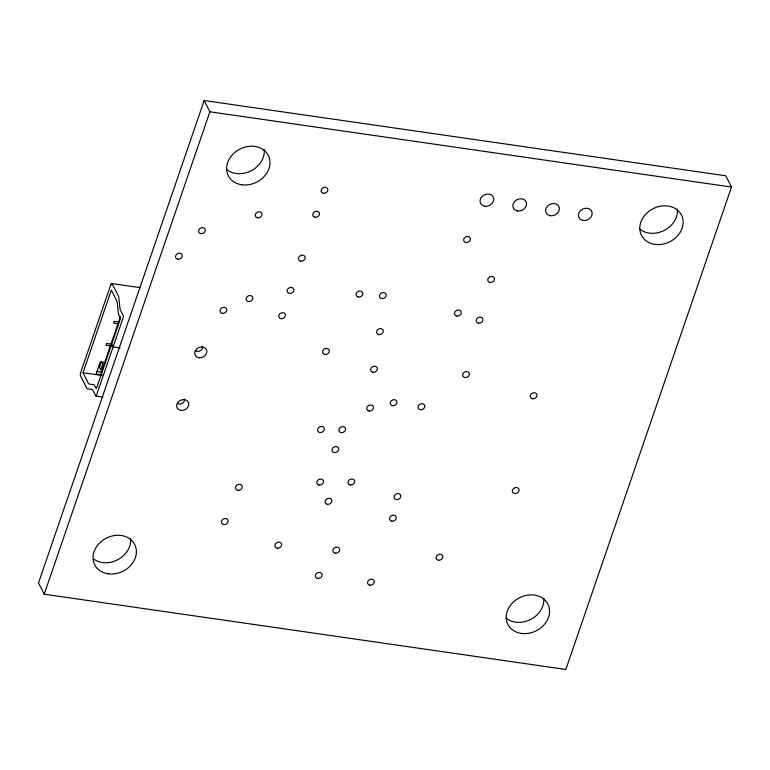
<?xml version="1.0" encoding="UTF-8"?>
<svg xmlns="http://www.w3.org/2000/svg" width="770" height="770" viewBox="0 0 770 770"><rect width="100%" height="100%" fill="white"/><g stroke="black" fill="none" stroke-linecap="round" stroke-linejoin="round"><path stroke-width="1.16" d="M82.987 372.728L111.352 290.136L116.713 300.695A5.669 2.069 -81.8 0 1 117.194 302.581L118.282 312.899A5.669 2.069 -81.8 0 0 118.763 314.786L120.187 317.596A1.405 0.51 -81.8 0 1 120.139 319.502L96.702 387.733A1.405 0.51 -81.8 0 1 95.932 388.224L94.508 385.414A5.669 2.069 -81.8 0 0 93.642 384.644L89.205 384.066A5.669 2.069 -81.8 0 1 88.338 383.296L82.987 372.728L101.765 375.442M120.495 316.412L101.111 372.873L102.131 374.884M204.166 100.533L38.5 582.948L44.217 594.209L565.835 669.467L731.5 187.052L725.783 175.791L204.166 100.533L209.883 111.794L44.217 594.209M209.883 111.794L731.5 187.052M111.814 283.553L140.13 287.643M118.888 322.004L114.191 321.321L113.575 323.121L118.262 323.795M111.275 344.151L106.587 343.468L105.971 345.268L111.833 346.115M120.178 347.876L113.142 346.856L111.708 344.036M104.97 362.708L100.216 362.025L96.096 373.999L100.86 374.682M97.049 371.525L101.804 372.208M95.952 396.021L102.997 397.041M103.555 362.285L105.538 363.122M264.168 149.438A22.417 18.518 -26.9 0 1 251.444 170.613A22.417 18.518 -26.9 0 1 226.582 169.429M130.563 538.5A22.417 18.518 -26.9 0 1 118.397 559.366A22.417 18.518 -26.9 0 1 93.825 559.145M543.726 598.107A22.417 18.518 -26.9 0 1 531.002 619.273A22.417 18.518 -26.9 0 1 506.14 618.098M677.331 209.045A22.417 18.518 -26.9 0 1 664.606 230.22A22.417 18.518 -26.9 0 1 639.745 229.037M202.433 346.462A4.206 3.475 -26.9 0 1 200.335 350.716A4.206 3.475 -26.9 0 1 195.465 350.61M184.348 399.139A4.206 3.475 -26.9 0 1 182.24 403.384A4.206 3.475 -26.9 0 1 177.37 403.278M110.745 284.919L80.734 372.314A2.801 1.02 -81.8 0 0 80.629 376.116L86.702 388.08A5.669 2.069 -81.8 0 0 87.559 388.85L91.996 389.428A5.669 2.069 -81.8 0 1 92.862 390.197L95.721 395.828A1.405 0.51 -81.8 0 0 96.491 395.337L123.21 317.529A1.405 0.51 -81.8 0 0 123.267 315.623L120.409 309.992A5.669 2.069 -81.8 0 1 119.927 308.106L118.83 297.797A5.669 2.069 -81.8 0 0 118.349 295.911L112.276 283.938A2.801 1.02 -81.8 0 0 110.745 284.919M101.563 361.448L99.503 367.434L100.755 369.898L102.814 363.912L101.563 361.448M241.742 184.752A22.417 18.518 -26.9 0 0 269.5 158.61A22.417 18.518 -26.9 0 0 233.714 153.442A22.417 18.518 -26.9 0 0 241.742 184.752M108.137 573.814A22.417 18.518 -26.9 0 0 135.895 547.663A22.417 18.518 -26.9 0 0 100.11 542.494A22.417 18.518 -26.9 0 0 108.137 573.814M521.3 633.421A22.417 18.518 -26.9 0 0 549.058 607.27A22.417 18.518 -26.9 0 0 513.272 602.111A22.417 18.518 -26.9 0 0 521.3 633.421M654.904 244.359A22.417 18.518 -26.9 0 0 682.663 218.218A22.417 18.518 -26.9 0 0 646.877 213.049A22.417 18.518 -26.9 0 0 654.904 244.359M180.854 410.41A6.304 5.207 -26.9 0 0 188.66 403.057A6.304 5.207 -26.9 0 0 178.592 401.613A6.304 5.207 -26.9 0 0 180.854 410.41M198.939 357.742A6.304 5.207 -26.9 0 0 206.745 350.389A6.304 5.207 -26.9 0 0 196.677 348.935A6.304 5.207 -26.9 0 0 198.939 357.742M478.526 323.15A3.504 2.897 -26.9 0 0 482.867 319.059A3.504 2.897 -26.9 0 0 477.275 318.26A3.504 2.897 -26.9 0 0 478.526 323.15M514.678 493.522A3.504 2.897 -26.9 0 0 519.019 489.431A3.504 2.897 -26.9 0 0 513.426 488.623A3.504 2.897 -26.9 0 0 514.678 493.522M532.58 398.764A3.504 2.897 -26.9 0 0 536.921 394.683A3.504 2.897 -26.9 0 0 531.329 393.874A3.504 2.897 -26.9 0 0 532.58 398.764M369.879 585.152A3.504 2.897 -26.9 0 0 374.22 581.061A3.504 2.897 -26.9 0 0 368.628 580.262A3.504 2.897 -26.9 0 0 369.879 585.152M465.994 242.492A3.504 2.897 -26.9 0 0 470.335 238.402A3.504 2.897 -26.9 0 0 464.743 237.593A3.504 2.897 -26.9 0 0 465.994 242.492M464.993 377.531A3.504 2.897 -26.9 0 0 469.325 373.45A3.504 2.897 -26.9 0 0 463.733 372.642A3.504 2.897 -26.9 0 0 464.993 377.531M319.906 432.528A3.504 2.897 -26.9 0 0 324.247 428.438A3.504 2.897 -26.9 0 0 318.655 427.629A3.504 2.897 -26.9 0 0 319.906 432.528M490.047 282.455A3.504 2.897 -26.9 0 0 494.388 278.374A3.504 2.897 -26.9 0 0 488.796 277.566A3.504 2.897 -26.9 0 0 490.047 282.455M281.05 318.693A3.504 2.897 -26.9 0 0 285.391 314.603A3.504 2.897 -26.9 0 0 279.799 313.804A3.504 2.897 -26.9 0 0 281.05 318.693M222.347 313.361A3.504 2.897 -26.9 0 0 226.688 309.28A3.504 2.897 -26.9 0 0 221.096 308.472A3.504 2.897 -26.9 0 0 222.347 313.361M248.431 301.551A3.504 2.897 -26.9 0 0 252.762 297.461A3.504 2.897 -26.9 0 0 247.17 296.652A3.504 2.897 -26.9 0 0 248.431 301.551M300.772 261.155A3.504 2.897 -26.9 0 0 305.103 257.065A3.504 2.897 -26.9 0 0 299.511 256.266A3.504 2.897 -26.9 0 0 300.772 261.155M289.481 293.428A3.504 2.897 -26.9 0 0 293.822 289.337A3.504 2.897 -26.9 0 0 288.23 288.529A3.504 2.897 -26.9 0 0 289.481 293.428M323.467 193.289A3.504 2.897 -26.9 0 0 327.799 189.208A3.504 2.897 -26.9 0 0 322.207 188.4A3.504 2.897 -26.9 0 0 323.467 193.289M373.007 372.237A3.504 2.897 -26.9 0 0 377.348 368.156A3.504 2.897 -26.9 0 0 371.756 367.348A3.504 2.897 -26.9 0 0 373.007 372.237M315.084 217.246A3.504 2.897 -26.9 0 0 319.425 213.165A3.504 2.897 -26.9 0 0 313.833 212.356A3.504 2.897 -26.9 0 0 315.084 217.246M257.613 217.804A3.504 2.897 -26.9 0 0 261.954 213.714A3.504 2.897 -26.9 0 0 256.362 212.915A3.504 2.897 -26.9 0 0 257.613 217.804M200.922 233.608A3.504 2.897 -26.9 0 0 205.263 229.518A3.504 2.897 -26.9 0 0 199.671 228.719A3.504 2.897 -26.9 0 0 200.922 233.608M237.863 490.278A3.504 2.897 -26.9 0 0 242.194 486.197A3.504 2.897 -26.9 0 0 236.602 485.389A3.504 2.897 -26.9 0 0 237.863 490.278M369.08 410.997A3.504 2.897 -26.9 0 0 373.411 406.916A3.504 2.897 -26.9 0 0 367.819 406.108A3.504 2.897 -26.9 0 0 369.08 410.997M177.86 259.211A3.504 2.897 -26.9 0 0 182.201 255.13A3.504 2.897 -26.9 0 0 176.609 254.321A3.504 2.897 -26.9 0 0 177.86 259.211M277.219 548.173A3.504 2.897 -26.9 0 0 281.56 544.092A3.504 2.897 -26.9 0 0 275.968 543.283A3.504 2.897 -26.9 0 0 277.219 548.173M335.287 553.158A3.504 2.897 -26.9 0 0 339.618 549.077A3.504 2.897 -26.9 0 0 334.026 548.269A3.504 2.897 -26.9 0 0 335.287 553.158M319.117 485.052A3.504 2.897 -26.9 0 0 323.458 480.971A3.504 2.897 -26.9 0 0 317.866 480.162A3.504 2.897 -26.9 0 0 319.117 485.052M334.353 452.539A3.504 2.897 -26.9 0 0 338.685 448.448A3.504 2.897 -26.9 0 0 333.092 447.649A3.504 2.897 -26.9 0 0 334.353 452.539M391.853 521.165A3.504 2.897 -26.9 0 0 396.194 517.084A3.504 2.897 -26.9 0 0 390.602 516.275A3.504 2.897 -26.9 0 0 391.853 521.165M350.302 484.994A3.504 2.897 -26.9 0 0 354.643 480.904A3.504 2.897 -26.9 0 0 349.051 480.105A3.504 2.897 -26.9 0 0 350.302 484.994M456.88 316.047A3.504 2.897 -26.9 0 0 461.211 311.956A3.504 2.897 -26.9 0 0 455.628 311.147A3.504 2.897 -26.9 0 0 456.88 316.047M396.415 499.595A3.504 2.897 -26.9 0 0 400.756 495.514A3.504 2.897 -26.9 0 0 395.164 494.706A3.504 2.897 -26.9 0 0 396.415 499.595M223.743 524.524A3.504 2.897 -26.9 0 0 228.074 520.443A3.504 2.897 -26.9 0 0 222.482 519.635A3.504 2.897 -26.9 0 0 223.743 524.524M324.94 354.45A3.504 2.897 -26.9 0 0 329.281 350.36A3.504 2.897 -26.9 0 0 323.689 349.561A3.504 2.897 -26.9 0 0 324.94 354.45M378.917 334.584A3.504 2.897 -26.9 0 0 383.258 330.494A3.504 2.897 -26.9 0 0 377.666 329.695A3.504 2.897 -26.9 0 0 378.917 334.584M381.805 298.567A3.504 2.897 -26.9 0 0 386.145 294.477A3.504 2.897 -26.9 0 0 380.553 293.668A3.504 2.897 -26.9 0 0 381.805 298.567M438.419 560.223A3.504 2.897 -26.9 0 0 442.76 556.142A3.504 2.897 -26.9 0 0 437.168 555.334A3.504 2.897 -26.9 0 0 438.419 560.223M420.42 409.707A3.504 2.897 -26.9 0 0 424.751 405.626A3.504 2.897 -26.9 0 0 419.159 404.818A3.504 2.897 -26.9 0 0 420.42 409.707M392.527 405.684A3.504 2.897 -26.9 0 0 396.868 401.603A3.504 2.897 -26.9 0 0 391.275 400.795A3.504 2.897 -26.9 0 0 392.527 405.684M317.731 578.395A3.504 2.897 -26.9 0 0 322.062 574.304A3.504 2.897 -26.9 0 0 316.48 573.496A3.504 2.897 -26.9 0 0 317.731 578.395M358.416 297.047A3.504 2.897 -26.9 0 0 362.757 292.966A3.504 2.897 -26.9 0 0 357.164 292.157A3.504 2.897 -26.9 0 0 358.416 297.047M327.414 504.302A3.504 2.897 -26.9 0 0 331.745 500.221A3.504 2.897 -26.9 0 0 326.162 499.412A3.504 2.897 -26.9 0 0 327.414 504.302M341.187 432.615A3.504 2.897 -26.9 0 0 345.528 428.534A3.504 2.897 -26.9 0 0 339.936 427.725A3.504 2.897 -26.9 0 0 341.187 432.615M583.198 220.441A7.123 5.881 -26.9 0 0 592.014 212.135A7.123 5.881 -26.9 0 0 580.647 210.499A7.123 5.881 -26.9 0 0 583.198 220.441M550.406 215.706A7.123 5.881 -26.9 0 0 559.212 207.399A7.123 5.881 -26.9 0 0 547.855 205.763A7.123 5.881 -26.9 0 0 550.406 215.706M517.604 210.97A7.123 5.881 -26.9 0 0 526.42 202.674A7.123 5.881 -26.9 0 0 515.063 201.037A7.123 5.881 -26.9 0 0 517.604 210.97M484.811 206.245A7.123 5.881 -26.9 0 0 493.628 197.938A7.123 5.881 -26.9 0 0 482.27 196.302A7.123 5.881 -26.9 0 0 484.811 206.245"/></g></svg>
